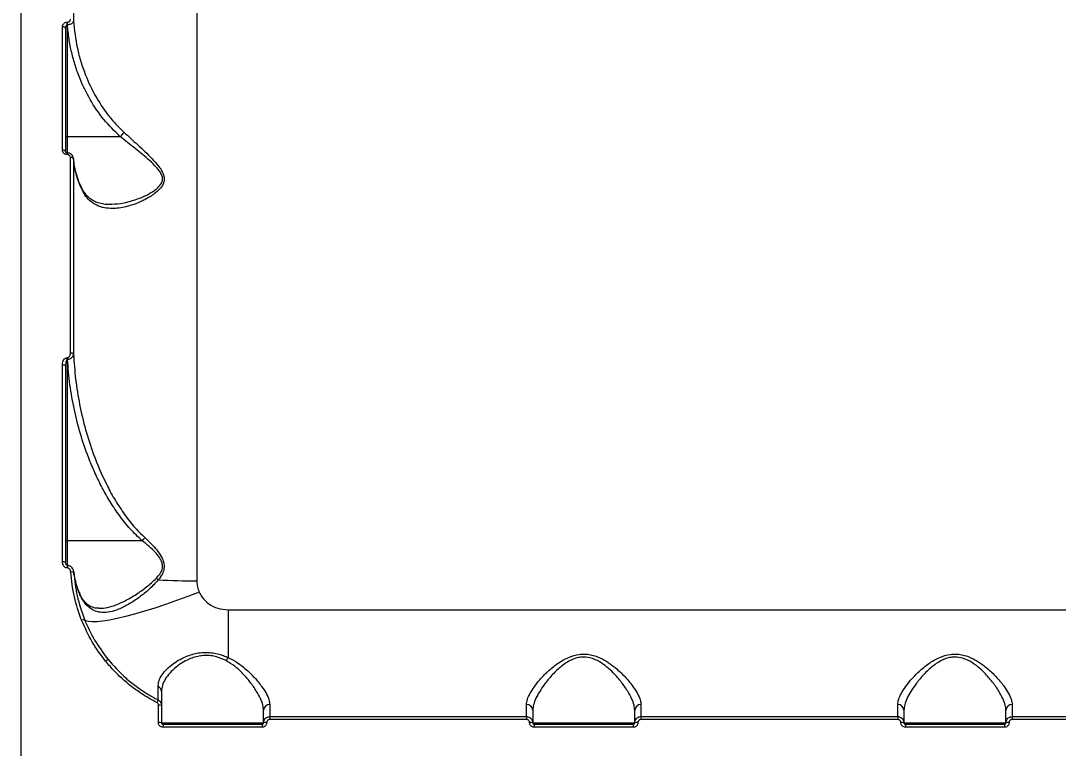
# Model space of a CAD drawing. Header units: millimetres. Extents: x -7735 to 7893, y -6545 to 6034.
# Drawn here: x -1993.2 to -1657.8, y 2708.9 to 2944 of the extents above; entities that cross this region are included whole.
import ezdxf

# ---------------------------------------------------------------- set-up
doc = ezdxf.new("R2010")
doc.units = ezdxf.units.MM
doc.layers.add('DIKOM_ОБЪЕКТ', color=7, linetype='Continuous')
doc.layers.add('DIKOM_РАЗМЕР_ОБЪЕКТА', color=7, linetype='Continuous')
doc.styles.add('style1', font='arial.ttf', dxfattribs={"width": 0.8})
doc.dimstyles.new('1-50', dxfattribs={"dimtxt": 300, "dimasz": 200, "dimexe": 100, "dimexo": 0, "dimgap": 100, "dimtad": 1, "dimtxsty": 'style1', "dimcen": 200, "dimclrd": 7, "dimclre": 7, "dimclrt": 7, "dimadec": 1, "dimazin": 2, "dimtfac": 1, "dimtmove": 0, "dimatfit": 2, "dimfxl": 0, "dimlwd": 25, "dimlwe": 18, "dimarcsym": 0})

# ---------------------------------------------------------------- blocks, each defined once
blk = doc.blocks.new('*D1')
at = {"layer": 'Defpoints', "color": 0, "transparency": 16777216}
for p in [(-1659.72, 4539.04), (-6635.97, -4006.79), (-1659.72, -4006.79)]:
    blk.add_point(p, dxfattribs=at)
at = {"layer": 'DIKOM_РАЗМЕР_ОБЪЕКТА', "color": 7, "lineweight": 18, "transparency": 16777216}
for p, q in [((-1659.72, 4539.04), (-6735.97, 4539.04)), ((-1659.72, -4006.79), (-6735.97, -4006.79))]:
    blk.add_line(p, q, dxfattribs=at)
at = {"layer": 'DIKOM_РАЗМЕР_ОБЪЕКТА', "color": 7, "lineweight": 25, "transparency": 16777216}
blk.add_line((-6635.97, 4339.04), (-6635.97, -3806.79), dxfattribs=at)
at = {"layer": 'DIKOM_РАЗМЕР_ОБЪЕКТА', "color": 7, "transparency": 16777216}
for points in [[(-6669.31, 4339.04), (-6602.64, 4339.04), (-6635.97, 4539.04)], [(-6669.31, -3806.79), (-6602.64, -3806.79), (-6635.97, -4006.79)]]:
    blk.add_solid(points, dxfattribs=at)
at = {"layer": 'DIKOM_РАЗМЕР_ОБЪЕКТА', "color": 7, "transparency": 16777216, "insert": (-6889.14, 266.13), "char_height": 300, "attachment_point": 5, "rotation": 90, "style": 'style1'}
blk.add_mtext('8550', dxfattribs=at)

msp = doc.modelspace()

# ---------------------------------------------------------------- linework, layer by layer
at = {"layer": 'DIKOM_ОБЪЕКТ', "color": 7, "linetype": 'Continuous', "lineweight": 15}
for p, q in [((-1993.19, 3121.125), (-1993.19, 2702.128)), ((-1936.24, 3083.125), (-1936.24, 2762.973)), ((-1976.133, 3009.792), (-1976.133, 2943.961)), ((-1979.69, 2902.147), (-1979.69, 2942.011)), ((-1978.19, 2943.532), (-1978.087, 2943.532)), ((-1978.19, 2942.632), (-1978.19, 2943.532)), ((-1978.19, 2942.632), (-1978.19, 2906.478)), ((-1978.087, 2942.632), (-1978.19, 2942.632)), ((-1978.087, 2942.632), (-1978.087, 2943.532)), ((-1978.69, 2941.437), (-1978.69, 2901.669)), ((-1961.03, 2906.478), (-1978.19, 2906.478)), ((-1978.19, 2906.478), (-1978.19, 2901.254)), ((-1978.157, 2901.256), (-1978.19, 2901.256)), ((-1978.19, 2901.255), (-1978.19, 2900.731)), ((-1978.157, 2901.255), (-1978.157, 2900.731)), ((-1978.157, 2900.731), (-1978.19, 2900.731)), ((-1977.13, 2836.58), (-1977.13, 2899.758)), ((-1976.133, 2899.32), (-1976.133, 2836.281)), ((-1976.067, 2899.03), (-1976.1, 2899.454)), ((-1978.19, 2835.106), (-1978.068, 2835.106)), ((-1978.19, 2834.467), (-1978.19, 2835.106)), ((-1978.19, 2834.467), (-1978.19, 2775.937)), ((-1978.068, 2834.467), (-1978.19, 2834.467)), ((-1978.068, 2834.467), (-1978.068, 2835.106)), ((-1979.69, 2769.1), (-1979.69, 2832.739)), ((-1978.69, 2832.426), (-1978.69, 2768.938)), ((-1953.942, 2775.937), (-1978.19, 2775.937)), ((-1978.19, 2775.937), (-1978.19, 2767.969)), ((-1978.103, 2767.987), (-1978.19, 2767.987)), ((-1978.19, 2767.987), (-1978.19, 2767.145)), ((-1978.103, 2767.145), (-1978.19, 2767.145)), ((-1978.103, 2767.987), (-1978.103, 2767.145)), ((-1926.19, 2753.628), (-1576.19, 2753.628)), ((-1926.19, 2753.628), (-1926.19, 2738.219)), ((-1948.69, 2717.164), (-1948.69, 2722.79)), ((-1947.69, 2722.738), (-1947.69, 2717.125)), ((-1914.69, 2717.125), (-1914.69, 2721.176)), ((-1912.69, 2722.983), (-1912.69, 2719.125)), ((-1829.69, 2719.125), (-1829.69, 2722.983)), ((-1827.69, 2721.176), (-1827.69, 2717.125)), ((-1794.69, 2717.125), (-1794.69, 2721.176)), ((-1792.69, 2722.983), (-1792.69, 2719.125)), ((-1709.69, 2719.125), (-1709.69, 2722.983)), ((-1707.69, 2721.176), (-1707.69, 2717.125)), ((-1674.69, 2717.125), (-1674.69, 2721.176)), ((-1672.69, 2722.983), (-1672.69, 2719.125)), ((-1947.69, 2717.125), (-1914.69, 2717.125)), ((-1912.69, 2719.125), (-1912.69, 2718.166)), ((-1912.69, 2719.125), (-1829.69, 2719.125)), ((-1829.69, 2718.166), (-1912.69, 2718.166)), ((-1829.69, 2719.125), (-1829.69, 2718.166)), ((-1827.69, 2717.125), (-1794.69, 2717.125)), ((-1792.69, 2719.125), (-1792.69, 2718.166)), ((-1792.69, 2719.125), (-1709.69, 2719.125)), ((-1709.69, 2718.166), (-1792.69, 2718.166)), ((-1709.69, 2719.125), (-1709.69, 2718.166)), ((-1707.69, 2717.125), (-1674.69, 2717.125)), ((-1672.69, 2719.125), (-1672.69, 2718.166)), ((-1672.69, 2719.125), (-1589.69, 2719.125)), ((-1589.69, 2718.166), (-1672.69, 2718.166)), ((-1947.19, 2716.625), (-1947.19, 2715.66)), ((-1947.19, 2716.625), (-1915.19, 2716.625)), ((-1915.19, 2715.66), (-1947.19, 2715.66)), ((-1915.19, 2716.625), (-1915.19, 2715.66)), ((-1827.19, 2716.625), (-1827.19, 2715.66)), ((-1827.19, 2716.625), (-1795.19, 2716.625)), ((-1795.19, 2715.66), (-1827.19, 2715.66)), ((-1795.19, 2716.625), (-1795.19, 2715.66)), ((-1707.19, 2716.625), (-1707.19, 2715.66)), ((-1707.19, 2716.625), (-1675.19, 2716.625)), ((-1675.19, 2715.66), (-1707.19, 2715.66)), ((-1675.19, 2716.625), (-1675.19, 2715.66))]:
    msp.add_line(p, q, dxfattribs=at)
at = {"layer": 'DIKOM_ОБЪЕКТ', "color": 7, "linetype": 'Continuous', "lineweight": 15, "flags": 128}
for points in [[(-1978.69, 2941.437), (-1978.709, 2941.549), (-1978.766, 2941.657), (-1978.859, 2941.756), (-1978.983, 2941.843), (-1979.135, 2941.914), (-1979.308, 2941.967), (-1979.495, 2941.999), (-1979.69, 2942.011)], [(-1978.69, 2906.317), (-1978.681, 2906.348), (-1978.652, 2906.378), (-1978.606, 2906.406), (-1978.544, 2906.431), (-1978.468, 2906.451), (-1978.382, 2906.465), (-1978.288, 2906.475), (-1978.19, 2906.478)], [(-1978.69, 2901.669), (-1978.709, 2901.762), (-1978.766, 2901.852), (-1978.859, 2901.934), (-1978.983, 2902.007), (-1979.135, 2902.066), (-1979.308, 2902.111), (-1979.495, 2902.138), (-1979.69, 2902.147)], [(-1976.133, 2899.32), (-1976.164, 2899.407), (-1976.229, 2899.49), (-1976.325, 2899.566), (-1976.45, 2899.632), (-1976.598, 2899.686), (-1976.765, 2899.726), (-1976.944, 2899.75), (-1977.13, 2899.758)], [(-1978.69, 2832.426), (-1978.709, 2832.487), (-1978.766, 2832.546), (-1978.859, 2832.6), (-1978.983, 2832.648), (-1979.135, 2832.687), (-1979.308, 2832.715), (-1979.495, 2832.733), (-1979.69, 2832.739)], [(-1978.69, 2775.777), (-1978.681, 2775.809), (-1978.652, 2775.839), (-1978.606, 2775.866), (-1978.544, 2775.89), (-1978.468, 2775.91), (-1978.382, 2775.925), (-1978.288, 2775.934), (-1978.19, 2775.937)], [(-1935.481, 2759.331), (-1939.175, 2757.925), (-1942.832, 2756.592), (-1946.417, 2755.347), (-1949.893, 2754.201), (-1953.228, 2753.166), (-1956.387, 2752.252), (-1959.34, 2751.468), (-1962.057, 2750.822), (-1964.512, 2750.32), (-1966.681, 2749.968), (-1968.541, 2749.767), (-1970.075, 2749.722), (-1971.267, 2749.831), (-1972.106, 2750.095), (-1972.584, 2750.509)]]:
    msp.add_lwpolyline(points, dxfattribs=at)
at = {"layer": 'DIKOM_ОБЪЕКТ', "color": 7, "linetype": 'Continuous', "lineweight": 15}
for centre, radius, start, end in [((-1976.928, 2835.442), 1.156, 46.56427, 100.085), ((-1979.446, 2767.438), 1.68, 63.26258, 98.34487), ((-1976.679, 2763.898), 1.969, 70.72248, 100.10131), ((-1952.888, 2758.866), 6.084, 46.72983, 54.34521), ((-1936.363, 2999.345), 236.372, 267.00394, 270.02987), ((-1972.429, 2748.14), 2.375, 93.74352, 117.12157), ((-1963.331, 2734.409), 3.561, 117.46393, 132.76911), ((-1919.824, 2734.265), 7.495, 148.15815, 157.16485), ((-1949.45, 2727.171), 1.761, 1.82718, 68.86355), ((-1940.516, 2719.524), 9.664, 148.85246, 154.50232), ((-1948.443, 2717.856), 4.94, 81.23573, 92.86777), ((-1912.782, 2721.074), 1.911, 87.24427, 176.95541), ((-1829.598, 2721.074), 1.911, 3.04448, 92.75244), ((-1792.782, 2721.074), 1.911, 87.24427, 176.95541), ((-1709.598, 2721.074), 1.911, 3.04448, 92.75244), ((-1672.782, 2721.074), 1.911, 87.24756, 176.95552), ((-1948.44, 2710.586), 6.582, 83.4559, 92.17458), ((-1913.94, 2710.583), 6.586, 87.8268, 96.54219), ((-1828.44, 2710.586), 6.582, 83.4559, 92.17458), ((-1793.94, 2710.583), 6.586, 87.8268, 96.54219), ((-1708.44, 2710.586), 6.582, 83.4559, 92.17458), ((-1673.94, 2710.583), 6.586, 87.8268, 96.54219)]:
    msp.add_arc(centre, radius, start, end, dxfattribs=at)
for points, knots in [([(-1979.69, 2942.011), (-1979.69, 2942.039), (-1979.686, 2942.245), (-1979.603, 2942.601), (-1979.35, 2943.013), (-1979.017, 2943.302), (-1978.626, 2943.494), (-1978.336, 2943.519), (-1978.19, 2943.532)], [0, 0, 0, 0, 0.0392124, 0.2871908, 0.4951909, 0.670978, 0.8352867, 1, 1, 1, 1]), ([(-1978.19, 2942.632), (-1978.216, 2942.63), (-1978.267, 2942.624), (-1978.367, 2942.566), (-1978.477, 2942.436), (-1978.582, 2942.207), (-1978.663, 2941.889), (-1978.689, 2941.62), (-1978.69, 2941.459), (-1978.69, 2941.437)], [0, 0, 0, 0, 0.0552928, 0.1098724, 0.2437308, 0.4176044, 0.6518136, 0.951774, 1, 1, 1, 1]), ([(-1978.087, 2943.532), (-1977.993, 2943.54), (-1977.804, 2943.556), (-1977.552, 2943.679), (-1977.342, 2943.864), (-1977.185, 2944.123), (-1977.133, 2944.347), (-1977.131, 2944.478), (-1977.13, 2944.498)], [0, 0, 0, 0, 0.1672932, 0.334437, 0.509111, 0.7130598, 0.9577567, 1, 1, 1, 1]), ([(-1976.133, 2943.961), (-1976.135, 2943.936), (-1976.145, 2943.762), (-1976.263, 2943.459), (-1976.592, 2943.111), (-1977.021, 2942.856), (-1977.527, 2942.682), (-1977.899, 2942.649), (-1978.087, 2942.632)], [0, 0, 0, 0, 0.0391442, 0.2683325, 0.4664256, 0.6436514, 0.8199247, 1, 1, 1, 1]), ([(-1961.027, 2906.479), (-1962.858, 2908.286), (-1966.568, 2911.948), (-1970.835, 2918.355), (-1973.736, 2924.265), (-1975.591, 2929.393), (-1976.777, 2933.708), (-1977.653, 2938.126), (-1977.942, 2941.13), (-1978.087, 2942.632)], [0, 0, 0, 0, 0.1852086, 0.3752228, 0.5580282, 0.6672697, 0.7765214, 0.8882632, 1, 1, 1, 1]), ([(-1976.133, 2943.961), (-1975.823, 2940.997), (-1975.355, 2936.515), (-1973.791, 2930.673), (-1971.988, 2925.497), (-1969.231, 2919.68), (-1965.817, 2914.513), (-1962.6, 2910.648), (-1960.765, 2908.87), (-1959.847, 2907.982)], [0, 0, 0, 0, 0.2227162, 0.336735, 0.4507484, 0.6310056, 0.8132758, 0.9066461, 1, 1, 1, 1]), ([(-1959.847, 2907.982), (-1958.351, 2906.61), (-1955.319, 2903.831), (-1951.447, 2900.195), (-1948.922, 2897.416), (-1947.667, 2895.619), (-1946.968, 2894.164), (-1946.742, 2892.639), (-1947.171, 2890.973), (-1948.027, 2889.835), (-1949.574, 2888.292), (-1951.855, 2886.725), (-1955.582, 2884.909), (-1959.8, 2883.579), (-1963.701, 2883.162), (-1966.854, 2883.58), (-1969.115, 2884.462), (-1970.999, 2885.854), (-1972.38, 2887.454), (-1973.081, 2888.771), (-1973.375, 2889.323)], [0, 0, 0, 0, 0.0952094, 0.1929554, 0.2448002, 0.2710698, 0.2981701, 0.3242896, 0.3503875, 0.3910752, 0.4019418, 0.4719632, 0.5438101, 0.6393967, 0.737852, 0.798855, 0.8613652, 0.9113759, 0.9628398, 1, 1, 1, 1]), ([(-1959.847, 2907.982), (-1959.875, 2907.934), (-1959.964, 2907.779), (-1960.19, 2907.444), (-1960.564, 2906.965), (-1960.873, 2906.641), (-1961.027, 2906.479)], [0, 0, 0, 0, 0.1074181, 0.3494773, 0.6747865, 1, 1, 1, 1]), ([(-1964.688, 2884.706), (-1963.46, 2884.734), (-1960.699, 2884.796), (-1956.613, 2885.927), (-1952.658, 2887.436), (-1950.278, 2888.831), (-1948.629, 2890.206), (-1947.732, 2891.191), (-1947.265, 2892.692), (-1947.502, 2894.024), (-1948.169, 2895.239), (-1948.812, 2896.049), (-1949.887, 2897.263), (-1952.228, 2899.453), (-1956.255, 2902.737), (-1959.438, 2905.231), (-1961.03, 2906.478)], [0, 0, 0, 0, 0.1105007, 0.2485082, 0.3481924, 0.447501, 0.462344, 0.5166403, 0.5502393, 0.5837036, 0.6157817, 0.6480656, 0.6549247, 0.7267056, 0.8633017, 1, 1, 1, 1]), ([(-1961.03, 2906.478), (-1961.03, 2906.478), (-1961.029, 2906.478), (-1961.028, 2906.478), (-1961.027, 2906.479), (-1961.027, 2906.479)], [0, 0, 0, 0, 0.3981598, 0.7586555, 1, 1, 1, 1]), ([(-1978.19, 2900.731), (-1978.266, 2900.734), (-1978.512, 2900.744), (-1978.927, 2900.881), (-1979.346, 2901.199), (-1979.635, 2901.643), (-1979.672, 2901.979), (-1979.69, 2902.147)], [0, 0, 0, 0, 0.0931604, 0.303917, 0.5302747, 0.7652283, 1, 1, 1, 1]), ([(-1978.19, 2901.259), (-1978.215, 2901.258), (-1978.284, 2901.257), (-1978.396, 2901.289), (-1978.514, 2901.348), (-1978.615, 2901.442), (-1978.682, 2901.555), (-1978.68, 2901.63), (-1978.679, 2901.669)], [0, 0, 0, 0, 0.0675332, 0.1855307, 0.3240966, 0.5015748, 0.7458483, 1, 1, 1, 1]), ([(-1976.143, 2899.435), (-1976.142, 2899.45), (-1976.127, 2899.704), (-1976.323, 2900.197), (-1976.776, 2900.788), (-1977.433, 2901.188), (-1977.926, 2901.224), (-1978.158, 2901.241)], [0, 0, 0, 0, 0.01557786, 0.26128041, 0.513925, 0.77099692, 1, 1, 1, 1]), ([(-1977.13, 2899.758), (-1977.143, 2899.873), (-1977.169, 2900.102), (-1977.366, 2900.406), (-1977.653, 2900.626), (-1977.938, 2900.721), (-1978.107, 2900.729), (-1978.157, 2900.731)], [0, 0, 0, 0, 0.2336689, 0.4673148, 0.6955117, 0.9086847, 1, 1, 1, 1]), ([(-1973.375, 2889.323), (-1973.502, 2889.597), (-1974.299, 2891.312), (-1975.485, 2894.622), (-1975.914, 2897.734), (-1976.133, 2899.32)], [0, 0, 0, 0, 0.0849933, 0.5334676, 1, 1, 1, 1]), ([(-1973.433, 2889.86), (-1973.451, 2889.893), (-1973.947, 2890.796), (-1974.656, 2892.652), (-1975.507, 2895.413), (-1975.963, 2897.554), (-1976.048, 2898.767), (-1976.067, 2899.03)], [0, 0, 0, 0, 0.0114389, 0.3103582, 0.6119743, 0.915823, 1, 1, 1, 1]), ([(-1973.375, 2889.323), (-1973.371, 2889.343), (-1973.345, 2889.504), (-1973.337, 2889.702), (-1973.433, 2889.827), (-1973.451, 2889.849)], [0, 0, 0, 0, 0.1035905, 0.8366582, 1, 1, 1, 1]), ([(-1964.675, 2884.598), (-1964.743, 2884.594), (-1965.497, 2884.556), (-1966.803, 2884.745), (-1968.494, 2885.168), (-1969.926, 2885.835), (-1971.135, 2886.709), (-1972.165, 2887.803), (-1972.913, 2888.835), (-1973.288, 2889.605), (-1973.425, 2889.886)], [0, 0, 0, 0, 0.0175764, 0.1926842, 0.363148, 0.5134463, 0.6719477, 0.8048936, 0.928565, 1, 1, 1, 1]), ([(-1979.69, 2832.739), (-1979.669, 2833.05), (-1979.627, 2833.646), (-1979.318, 2834.38), (-1978.928, 2834.831), (-1978.558, 2835.063), (-1978.313, 2835.091), (-1978.19, 2835.106)], [0, 0, 0, 0, 0.3089097, 0.5923815, 0.7697271, 0.8844828, 1, 1, 1, 1]), ([(-1978.19, 2834.467), (-1978.207, 2834.465), (-1978.245, 2834.46), (-1978.309, 2834.415), (-1978.422, 2834.271), (-1978.653, 2833.61), (-1978.674, 2832.956), (-1978.69, 2832.426)], [0, 0, 0, 0, 0.0232797, 0.0520078, 0.1042468, 0.2733665, 1, 1, 1, 1]), ([(-1978.068, 2835.106), (-1977.989, 2835.115), (-1977.831, 2835.133), (-1977.596, 2835.279), (-1977.356, 2835.561), (-1977.168, 2836.017), (-1977.143, 2836.386), (-1977.13, 2836.58)], [0, 0, 0, 0, 0.1190283, 0.2373962, 0.4122992, 0.6910472, 1, 1, 1, 1]), ([(-1976.133, 2836.281), (-1976.168, 2836.045), (-1976.235, 2835.583), (-1976.65, 2835.026), (-1977.139, 2834.689), (-1977.605, 2834.51), (-1977.911, 2834.482), (-1978.068, 2834.467)], [0, 0, 0, 0, 0.2736659, 0.5372933, 0.7207939, 0.8565533, 1, 1, 1, 1]), ([(-1953.934, 2775.94), (-1955.247, 2777.188), (-1957.889, 2779.699), (-1961.254, 2783.944), (-1964.264, 2788.4), (-1966.92, 2793.06), (-1969.28, 2797.895), (-1971.693, 2803.698), (-1973.987, 2810.479), (-1975.967, 2818.314), (-1977.41, 2826.319), (-1977.849, 2831.751), (-1978.068, 2834.467)], [0, 0, 0, 0, 0.0822814, 0.1655623, 0.247516, 0.3294878, 0.4129255, 0.4963683, 0.6209038, 0.7454516, 0.8727271, 1, 1, 1, 1]), ([(-1976.133, 2836.281), (-1975.949, 2833.552), (-1975.58, 2828.093), (-1974.238, 2819.921), (-1972.324, 2811.798), (-1969.538, 2803.13), (-1966.354, 2795.681), (-1962.983, 2789.461), (-1960.04, 2784.889), (-1956.81, 2780.633), (-1954.285, 2778.122), (-1953.094, 2776.937)], [0, 0, 0, 0, 0.1269763, 0.2539542, 0.3836731, 0.513374, 0.6746744, 0.7565599, 0.8384275, 0.9238212, 1, 1, 1, 1]), ([(-1953.942, 2775.937), (-1953.941, 2775.937), (-1953.939, 2775.937), (-1953.936, 2775.938), (-1953.935, 2775.939), (-1953.934, 2775.94)], [0, 0, 0, 0, 0.425373, 0.7718887, 1, 1, 1, 1]), ([(-1949.342, 2763.81), (-1948.846, 2764.368), (-1947.995, 2765.327), (-1947.344, 2766.961), (-1947.35, 2768.083), (-1947.61, 2769.251), (-1948.354, 2770.692), (-1949.846, 2772.438), (-1951.783, 2774.212), (-1953.179, 2775.327), (-1953.942, 2775.937)], [0, 0, 0, 0, 0.15040116, 0.25790499, 0.342071, 0.365557, 0.49049882, 0.6488182, 0.80792946, 1, 1, 1, 1]), ([(-1953.094, 2776.937), (-1953.116, 2776.907), (-1953.236, 2776.742), (-1953.508, 2776.395), (-1953.782, 2776.102), (-1953.934, 2775.94)], [0, 0, 0, 0, 0.0926702, 0.49785, 1, 1, 1, 1]), ([(-1953.094, 2776.937), (-1952.366, 2776.255), (-1951.027, 2775), (-1949.191, 2772.986), (-1947.754, 2771.017), (-1946.865, 2768.964), (-1946.772, 2766.994), (-1947.416, 2765.046), (-1948.243, 2763.935), (-1948.718, 2763.296)], [0, 0, 0, 0, 0.183995, 0.3384069, 0.4956156, 0.6241704, 0.7374474, 0.8492055, 1, 1, 1, 1]), ([(-1978.19, 2767.145), (-1978.33, 2767.16), (-1978.608, 2767.19), (-1979.015, 2767.434), (-1979.391, 2767.861), (-1979.645, 2768.453), (-1979.676, 2768.896), (-1979.69, 2769.1)], [0, 0, 0, 0, 0.1523061, 0.3040406, 0.508046, 0.7732509, 1, 1, 1, 1]), ([(-1978.149, 2767.993), (-1978.164, 2767.99), (-1978.195, 2767.984), (-1978.252, 2767.997), (-1978.341, 2768.042), (-1978.476, 2768.173), (-1978.622, 2768.445), (-1978.697, 2768.725), (-1978.685, 2768.906), (-1978.683, 2768.938)], [0, 0, 0, 0, 0.0361142, 0.0772396, 0.1418805, 0.291288, 0.5429579, 0.9184345, 1, 1, 1, 1]), ([(-1976.052, 2765.905), (-1976.054, 2765.946), (-1976.07, 2766.298), (-1976.311, 2766.882), (-1976.809, 2767.525), (-1977.419, 2767.879), (-1977.878, 2768.022), (-1978.097, 2767.985), (-1978.104, 2767.984)], [0, 0, 0, 0, 0.038111, 0.3331273, 0.5749808, 0.7909191, 0.9935299, 1, 1, 1, 1]), ([(-1977.024, 2765.836), (-1977.049, 2766.002), (-1977.097, 2766.331), (-1977.325, 2766.737), (-1977.61, 2767.003), (-1977.875, 2767.128), (-1978.039, 2767.14), (-1978.103, 2767.145)], [0, 0, 0, 0, 0.27181663, 0.53890221, 0.73761702, 0.89660636, 1, 1, 1, 1]), ([(-1973.511, 2750.253), (-1974.395, 2752.755), (-1976.185, 2757.822), (-1976.742, 2763.142), (-1977.024, 2765.836)], [0, 0, 0, 0, 0.4937676, 1, 1, 1, 1]), ([(-1976.029, 2765.756), (-1975.762, 2763.185), (-1975.22, 2757.979), (-1973.47, 2753.02), (-1972.584, 2750.509)], [0, 0, 0, 0, 0.4937717, 1, 1, 1, 1]), ([(-1974.204, 2758.868), (-1974.575, 2759.854), (-1975.425, 2762.111), (-1975.811, 2764.442), (-1976.029, 2765.756)], [0, 0, 0, 0, 0.4365708, 1, 1, 1, 1]), ([(-1974.231, 2759.212), (-1974.35, 2759.478), (-1974.864, 2760.626), (-1975.454, 2762.725), (-1975.915, 2764.7), (-1976.01, 2765.77), (-1976.022, 2765.911)], [0, 0, 0, 0, 0.1224856, 0.5293422, 0.9380292, 1, 1, 1, 1]), ([(-1967.947, 2754.145), (-1967.258, 2754.156), (-1965.644, 2754.183), (-1962.782, 2755.021), (-1959.406, 2756.492), (-1955.923, 2758.545), (-1952.471, 2760.918), (-1950.391, 2762.84), (-1949.342, 2763.81)], [0, 0, 0, 0, 0.1232473, 0.2891703, 0.4732545, 0.6616168, 0.8292397, 1, 1, 1, 1]), ([(-1948.718, 2763.296), (-1949.691, 2762.249), (-1951.64, 2760.152), (-1954.937, 2757.595), (-1958.242, 2755.367), (-1961.443, 2753.762), (-1964.365, 2752.854), (-1966.868, 2752.653), (-1969.043, 2753.103), (-1970.911, 2754.106), (-1972.543, 2755.754), (-1973.599, 2757.467), (-1974.093, 2758.611), (-1974.204, 2758.868)], [0, 0, 0, 0, 0.1039348, 0.2080561, 0.3213682, 0.4346148, 0.5351344, 0.6355714, 0.7202654, 0.8048981, 0.8901549, 0.9753353, 1, 1, 1, 1]), ([(-1936.24, 2762.973), (-1936.24, 2762.915), (-1936.236, 2762.274), (-1936.108, 2761.021), (-1935.692, 2759.902), (-1935.481, 2759.331)], [0, 0, 0, 0, 0.0468425, 0.5143232, 1, 1, 1, 1]), ([(-1974.266, 2759.193), (-1974.261, 2759.185), (-1974.204, 2759.108), (-1974.204, 2758.989), (-1974.204, 2758.884), (-1974.204, 2758.868)], [0, 0, 0, 0, 0.0890716, 0.858358, 1, 1, 1, 1]), ([(-1967.939, 2754.114), (-1968.227, 2754.114), (-1968.975, 2754.112), (-1970.039, 2754.402), (-1971.118, 2754.932), (-1972.061, 2755.703), (-1972.913, 2756.696), (-1973.658, 2757.849), (-1974.077, 2758.801), (-1974.261, 2759.217)], [0, 0, 0, 0, 0.1067878, 0.2773223, 0.4563559, 0.6002295, 0.7388909, 0.8858374, 1, 1, 1, 1]), ([(-1935.481, 2759.331), (-1935.214, 2758.812), (-1934.465, 2757.357), (-1932.459, 2755.433), (-1929.509, 2753.916), (-1927.304, 2753.725), (-1926.19, 2753.628)], [0, 0, 0, 0, 0.15296663, 0.42837655, 0.71143914, 1, 1, 1, 1]), ([(-1972.584, 2750.509), (-1971.576, 2748.238), (-1969.537, 2743.64), (-1966.506, 2739.608), (-1964.974, 2737.568)], [0, 0, 0, 0, 0.494148, 1, 1, 1, 1]), ([(-1965.749, 2737.023), (-1967.279, 2739.059), (-1970.373, 2743.179), (-1972.457, 2747.877), (-1973.511, 2750.253)], [0, 0, 0, 0, 0.494175, 1, 1, 1, 1]), ([(-1949.238, 2723.684), (-1950.48, 2724.353), (-1952.964, 2725.69), (-1956.462, 2728.077), (-1959.79, 2730.752), (-1962.927, 2733.716), (-1964.808, 2735.92), (-1965.749, 2737.023)], [0, 0, 0, 0, 0.1976795, 0.3953839, 0.5930841, 0.7965446, 1, 1, 1, 1]), ([(-1964.974, 2737.568), (-1963.135, 2735.507), (-1960.35, 2732.385), (-1955.961, 2728.892), (-1952.475, 2726.502), (-1950.004, 2725.176), (-1948.786, 2724.523)], [0, 0, 0, 0, 0.3951662, 0.5986751, 0.8021819, 1, 1, 1, 1]), ([(-1948.815, 2728.813), (-1948.753, 2729.437), (-1948.627, 2730.685), (-1947.617, 2732.606), (-1946.04, 2734.509), (-1944.033, 2736.204), (-1941.751, 2737.644), (-1939.527, 2738.681), (-1937.291, 2739.396), (-1935.136, 2739.809), (-1932.863, 2739.905), (-1930.02, 2739.61), (-1927.784, 2738.917), (-1926.404, 2738.312), (-1926.19, 2738.219)], [0, 0, 0, 0, 0.1101003, 0.2202184, 0.3292882, 0.4383106, 0.5249632, 0.6115168, 0.6753434, 0.7391, 0.803999, 0.8688928, 0.9797328, 1, 1, 1, 1]), ([(-1926.731, 2737.174), (-1926.927, 2737.272), (-1928.182, 2737.9), (-1930.177, 2738.607), (-1932.681, 2738.912), (-1934.09, 2738.866), (-1935.517, 2738.686), (-1936.959, 2738.363), (-1939.032, 2737.596), (-1941.092, 2736.497), (-1943.213, 2734.976), (-1945.082, 2733.195), (-1946.554, 2731.199), (-1947.505, 2729.188), (-1947.628, 2727.881), (-1947.69, 2727.227)], [0, 0, 0, 0, 0.0201036, 0.1287307, 0.186362, 0.2439935, 0.2548544, 0.317668, 0.38058, 0.4675431, 0.5546263, 0.6653717, 0.7761643, 0.8880906, 1, 1, 1, 1]), ([(-1914.69, 2721.176), (-1914.74, 2721.716), (-1914.846, 2722.872), (-1915.672, 2724.983), (-1917.044, 2727.505), (-1919.024, 2730.358), (-1921.405, 2733.088), (-1923.945, 2735.482), (-1925.793, 2736.604), (-1926.731, 2737.174)], [0, 0, 0, 0, 0.12270918, 0.26246488, 0.40601548, 0.57492813, 0.74826221, 0.87236991, 1, 1, 1, 1]), ([(-1926.19, 2738.219), (-1925.167, 2737.696), (-1923.118, 2736.65), (-1920.273, 2734.374), (-1917.568, 2731.759), (-1915.348, 2729.033), (-1913.795, 2726.617), (-1912.864, 2724.599), (-1912.746, 2723.496), (-1912.69, 2722.983)], [0, 0, 0, 0, 0.1281572, 0.2567399, 0.4268192, 0.5968806, 0.7373122, 0.8775718, 1, 1, 1, 1]), ([(-1829.69, 2722.983), (-1829.626, 2723.538), (-1829.497, 2724.65), (-1828.571, 2726.627), (-1827.223, 2728.748), (-1825.337, 2731.125), (-1822.886, 2733.705), (-1819.799, 2736.264), (-1816.401, 2738.298), (-1813.278, 2739.251), (-1810.832, 2739.369), (-1808.956, 2739.157), (-1807.122, 2738.634), (-1805.007, 2737.713), (-1802.755, 2736.334), (-1800.105, 2734.233), (-1797.501, 2731.68), (-1795.294, 2728.962), (-1793.761, 2726.554), (-1792.856, 2724.565), (-1792.743, 2723.481), (-1792.69, 2722.983)], [0, 0, 0, 0, 0.0554766, 0.1110249, 0.1664969, 0.2220051, 0.2900241, 0.3579638, 0.422675, 0.4774065, 0.5052468, 0.5330943, 0.5627103, 0.592375, 0.6404301, 0.6885817, 0.7603257, 0.8320615, 0.8910004, 0.9498677, 1, 1, 1, 1]), ([(-1794.69, 2721.176), (-1794.737, 2721.7), (-1794.84, 2722.844), (-1795.646, 2724.929), (-1797.012, 2727.451), (-1798.97, 2730.294), (-1801.283, 2732.965), (-1803.642, 2735.176), (-1805.646, 2736.625), (-1807.545, 2737.602), (-1809.477, 2738.255), (-1811.2, 2738.398), (-1812.83, 2738.206), (-1814.114, 2737.876), (-1816.305, 2736.931), (-1818.908, 2735.086), (-1821.642, 2732.413), (-1823.814, 2729.714), (-1825.491, 2727.229), (-1826.689, 2725.006), (-1827.517, 2722.933), (-1827.632, 2721.761), (-1827.69, 2721.176)], [0, 0, 0, 0, 0.0507152, 0.1106825, 0.1707189, 0.2435959, 0.3164714, 0.3642931, 0.4119927, 0.4404633, 0.4688614, 0.5101022, 0.5210887, 0.5472202, 0.5734061, 0.6369313, 0.7054959, 0.7741547, 0.8307617, 0.8873367, 0.9437057, 1, 1, 1, 1]), ([(-1709.69, 2722.983), (-1709.626, 2723.538), (-1709.497, 2724.65), (-1708.571, 2726.627), (-1707.223, 2728.748), (-1705.337, 2731.125), (-1702.886, 2733.705), (-1699.799, 2736.264), (-1696.401, 2738.298), (-1693.278, 2739.251), (-1690.832, 2739.369), (-1688.956, 2739.157), (-1687.122, 2738.634), (-1685.007, 2737.713), (-1682.755, 2736.334), (-1680.105, 2734.233), (-1677.501, 2731.68), (-1675.294, 2728.962), (-1673.761, 2726.554), (-1672.856, 2724.565), (-1672.743, 2723.481), (-1672.69, 2722.983)], [0, 0, 0, 0, 0.0554766, 0.1110249, 0.166497, 0.2220052, 0.2900242, 0.3579639, 0.4226751, 0.4774066, 0.5052469, 0.5330944, 0.5627103, 0.5923751, 0.6404302, 0.6885818, 0.7603258, 0.8320616, 0.8910005, 0.9498678, 1, 1, 1, 1]), ([(-1674.69, 2721.176), (-1674.737, 2721.7), (-1674.84, 2722.844), (-1675.646, 2724.929), (-1677.012, 2727.451), (-1678.97, 2730.294), (-1681.283, 2732.965), (-1683.642, 2735.176), (-1685.646, 2736.625), (-1687.545, 2737.602), (-1689.477, 2738.255), (-1691.2, 2738.398), (-1692.83, 2738.206), (-1694.114, 2737.876), (-1696.305, 2736.931), (-1698.908, 2735.086), (-1701.642, 2732.413), (-1703.814, 2729.714), (-1705.491, 2727.229), (-1706.689, 2725.006), (-1707.517, 2722.933), (-1707.632, 2721.761), (-1707.69, 2721.176)], [0, 0, 0, 0, 0.0507152, 0.1106825, 0.1707188, 0.2435959, 0.3164713, 0.364293, 0.4119926, 0.4404632, 0.4688613, 0.5101021, 0.5210886, 0.5472201, 0.573406, 0.6369311, 0.7054957, 0.7741546, 0.8307624, 0.8873368, 0.9437058, 1, 1, 1, 1]), ([(-1948.786, 2724.523), (-1948.788, 2724.619), (-1948.791, 2724.813), (-1948.8, 2726.22), (-1948.809, 2727.702), (-1948.814, 2728.566), (-1948.815, 2728.813)], [0, 0, 0, 0, 0.3362317, 0.6822333, 0.9087876, 1, 1, 1, 1]), ([(-1947.69, 2727.227), (-1947.69, 2726.381), (-1947.69, 2724.639), (-1947.69, 2723.064), (-1947.69, 2722.848), (-1947.69, 2722.738)], [0, 0, 0, 0, 0.3175172, 0.6539197, 1, 1, 1, 1]), ([(-1948.69, 2722.79), (-1948.701, 2722.903), (-1948.723, 2723.129), (-1948.896, 2723.428), (-1949.088, 2723.603), (-1949.212, 2723.67), (-1949.238, 2723.684)], [0, 0, 0, 0, 0.30671, 0.6133142, 0.9195077, 1, 1, 1, 1]), ([(-1948.786, 2724.523), (-1948.735, 2724.494), (-1948.485, 2724.359), (-1948.103, 2724.012), (-1947.757, 2723.414), (-1947.712, 2722.964), (-1947.69, 2722.738)], [0, 0, 0, 0, 0.08066723, 0.38712396, 0.69361433, 1, 1, 1, 1]), ([(-1947.19, 2715.66), (-1947.3, 2715.667), (-1947.579, 2715.685), (-1948.001, 2715.865), (-1948.382, 2716.205), (-1948.64, 2716.656), (-1948.674, 2716.994), (-1948.69, 2717.164)], [0, 0, 0, 0, 0.1406342, 0.3550985, 0.5698635, 0.7848437, 1, 1, 1, 1]), ([(-1947.69, 2717.125), (-1947.685, 2717.069), (-1947.674, 2716.957), (-1947.588, 2716.807), (-1947.46, 2716.694), (-1947.32, 2716.634), (-1947.227, 2716.628), (-1947.19, 2716.625)], [0, 0, 0, 0, 0.2155919, 0.4306272, 0.6452523, 0.8595186, 1, 1, 1, 1]), ([(-1913.69, 2717.164), (-1913.698, 2717.052), (-1913.716, 2716.773), (-1913.896, 2716.35), (-1914.235, 2715.969), (-1914.684, 2715.71), (-1915.022, 2715.677), (-1915.19, 2715.66)], [0, 0, 0, 0, 0.1418176, 0.3567296, 0.5713261, 0.7857087, 1, 1, 1, 1]), ([(-1915.19, 2716.625), (-1915.134, 2716.631), (-1915.022, 2716.642), (-1914.872, 2716.728), (-1914.759, 2716.855), (-1914.699, 2716.995), (-1914.693, 2717.088), (-1914.69, 2717.125)], [0, 0, 0, 0, 0.214021, 0.4281945, 0.642675, 0.8577939, 1, 1, 1, 1]), ([(-1914.69, 2717.125), (-1914.681, 2717.273), (-1914.656, 2717.645), (-1914.416, 2718.208), (-1913.963, 2718.715), (-1913.364, 2719.059), (-1912.915, 2719.103), (-1912.69, 2719.125)], [0, 0, 0, 0, 0.14166973, 0.35635994, 0.57093788, 0.78546159, 1, 1, 1, 1]), ([(-1912.69, 2718.166), (-1912.803, 2718.155), (-1913.027, 2718.132), (-1913.327, 2717.96), (-1913.553, 2717.706), (-1913.673, 2717.424), (-1913.685, 2717.238), (-1913.69, 2717.164)], [0, 0, 0, 0, 0.2142543, 0.4286394, 0.6431775, 0.8580819, 1, 1, 1, 1]), ([(-1829.69, 2719.125), (-1829.543, 2719.116), (-1829.172, 2719.091), (-1828.61, 2718.852), (-1828.102, 2718.4), (-1827.757, 2717.8), (-1827.712, 2717.35), (-1827.69, 2717.125)], [0, 0, 0, 0, 0.1407147, 0.3554437, 0.5703055, 0.7851725, 1, 1, 1, 1]), ([(-1828.69, 2717.164), (-1828.701, 2717.276), (-1828.724, 2717.502), (-1828.896, 2717.802), (-1829.15, 2718.029), (-1829.431, 2718.149), (-1829.617, 2718.161), (-1829.69, 2718.166)], [0, 0, 0, 0, 0.21508629, 0.43019943, 0.64492657, 0.85948219, 1, 1, 1, 1]), ([(-1827.19, 2715.66), (-1827.3, 2715.667), (-1827.579, 2715.685), (-1828.001, 2715.865), (-1828.382, 2716.205), (-1828.64, 2716.656), (-1828.674, 2716.994), (-1828.69, 2717.164)], [0, 0, 0, 0, 0.1406342, 0.3550985, 0.5698635, 0.7848437, 1, 1, 1, 1]), ([(-1827.69, 2717.125), (-1827.685, 2717.069), (-1827.674, 2716.957), (-1827.588, 2716.807), (-1827.46, 2716.694), (-1827.32, 2716.634), (-1827.227, 2716.628), (-1827.19, 2716.625)], [0, 0, 0, 0, 0.2155919, 0.4306272, 0.6452523, 0.8595186, 1, 1, 1, 1]), ([(-1793.69, 2717.164), (-1793.698, 2717.052), (-1793.716, 2716.773), (-1793.896, 2716.35), (-1794.235, 2715.969), (-1794.684, 2715.71), (-1795.022, 2715.677), (-1795.19, 2715.66)], [0, 0, 0, 0, 0.1418176, 0.3567296, 0.5713261, 0.7857087, 1, 1, 1, 1]), ([(-1795.19, 2716.625), (-1795.134, 2716.631), (-1795.022, 2716.642), (-1794.872, 2716.728), (-1794.759, 2716.855), (-1794.699, 2716.995), (-1794.693, 2717.088), (-1794.69, 2717.125)], [0, 0, 0, 0, 0.214021, 0.4281945, 0.642675, 0.8577939, 1, 1, 1, 1]), ([(-1794.69, 2717.125), (-1794.681, 2717.273), (-1794.656, 2717.645), (-1794.416, 2718.208), (-1793.963, 2718.715), (-1793.364, 2719.059), (-1792.915, 2719.103), (-1792.69, 2719.125)], [0, 0, 0, 0, 0.14166973, 0.35635994, 0.57093788, 0.78546159, 1, 1, 1, 1]), ([(-1792.69, 2718.166), (-1792.803, 2718.155), (-1793.027, 2718.132), (-1793.327, 2717.96), (-1793.553, 2717.706), (-1793.673, 2717.424), (-1793.685, 2717.238), (-1793.69, 2717.164)], [0, 0, 0, 0, 0.2142543, 0.4286394, 0.6431775, 0.8580819, 1, 1, 1, 1]), ([(-1709.69, 2719.125), (-1709.543, 2719.116), (-1709.172, 2719.091), (-1708.61, 2718.852), (-1708.102, 2718.4), (-1707.757, 2717.8), (-1707.712, 2717.35), (-1707.69, 2717.125)], [0, 0, 0, 0, 0.1407147, 0.3554437, 0.5703055, 0.7851725, 1, 1, 1, 1]), ([(-1708.69, 2717.164), (-1708.701, 2717.276), (-1708.724, 2717.502), (-1708.896, 2717.802), (-1709.15, 2718.029), (-1709.431, 2718.149), (-1709.617, 2718.161), (-1709.69, 2718.166)], [0, 0, 0, 0, 0.21508629, 0.43019943, 0.64492657, 0.85948219, 1, 1, 1, 1]), ([(-1707.19, 2715.66), (-1707.301, 2715.667), (-1707.579, 2715.685), (-1708.001, 2715.865), (-1708.382, 2716.205), (-1708.64, 2716.656), (-1708.674, 2716.994), (-1708.69, 2717.164)], [0, 0, 0, 0, 0.1405909, 0.355066, 0.5698418, 0.7848328, 1, 1, 1, 1]), ([(-1707.69, 2717.125), (-1707.685, 2717.069), (-1707.674, 2716.957), (-1707.588, 2716.807), (-1707.46, 2716.694), (-1707.32, 2716.634), (-1707.227, 2716.628), (-1707.19, 2716.625)], [0, 0, 0, 0, 0.2156245, 0.4306922, 0.6453497, 0.8596484, 1, 1, 1, 1]), ([(-1673.69, 2717.164), (-1673.698, 2717.052), (-1673.716, 2716.773), (-1673.896, 2716.35), (-1674.235, 2715.969), (-1674.684, 2715.71), (-1675.022, 2715.677), (-1675.19, 2715.66)], [0, 0, 0, 0, 0.1418176, 0.3567296, 0.5713261, 0.7857087, 1, 1, 1, 1]), ([(-1675.19, 2716.625), (-1675.134, 2716.631), (-1675.022, 2716.642), (-1674.872, 2716.728), (-1674.759, 2716.855), (-1674.699, 2716.995), (-1674.693, 2717.088), (-1674.69, 2717.125)], [0, 0, 0, 0, 0.214021, 0.4281945, 0.642675, 0.8577939, 1, 1, 1, 1]), ([(-1674.69, 2717.125), (-1674.681, 2717.273), (-1674.656, 2717.645), (-1674.416, 2718.208), (-1673.964, 2718.715), (-1673.364, 2719.059), (-1672.915, 2719.103), (-1672.69, 2719.125)], [0, 0, 0, 0, 0.1416745, 0.3563718, 0.5709569, 0.7854544, 1, 1, 1, 1]), ([(-1672.69, 2718.166), (-1672.803, 2718.155), (-1673.027, 2718.133), (-1673.327, 2717.96), (-1673.553, 2717.706), (-1673.673, 2717.424), (-1673.685, 2717.238), (-1673.69, 2717.164)], [0, 0, 0, 0, 0.2142685, 0.4286014, 0.6431538, 0.8580724, 1, 1, 1, 1])]:
    msp.add_open_spline(points, degree=3, knots=knots, dxfattribs=at)

# ---------------------------------------------------------------- dimensions: what is measured, and where the dimension line sits
at = {"layer": 'DIKOM_РАЗМЕР_ОБЪЕКТА'}
dim = msp.add_linear_dim(base=(-6635.972, -4006.787), p1=(-1659.723, 4539.038), p2=(-1659.723, -4006.787), angle=90, text='8550', dimstyle='1-50', dxfattribs=at)
dim.commit()
dim.dimension.update_dxf_attribs({"geometry": '*D1', "text_midpoint": (-6635.972, 266.125), "dimtype": 160})

doc.saveas('drawing.dxf')
